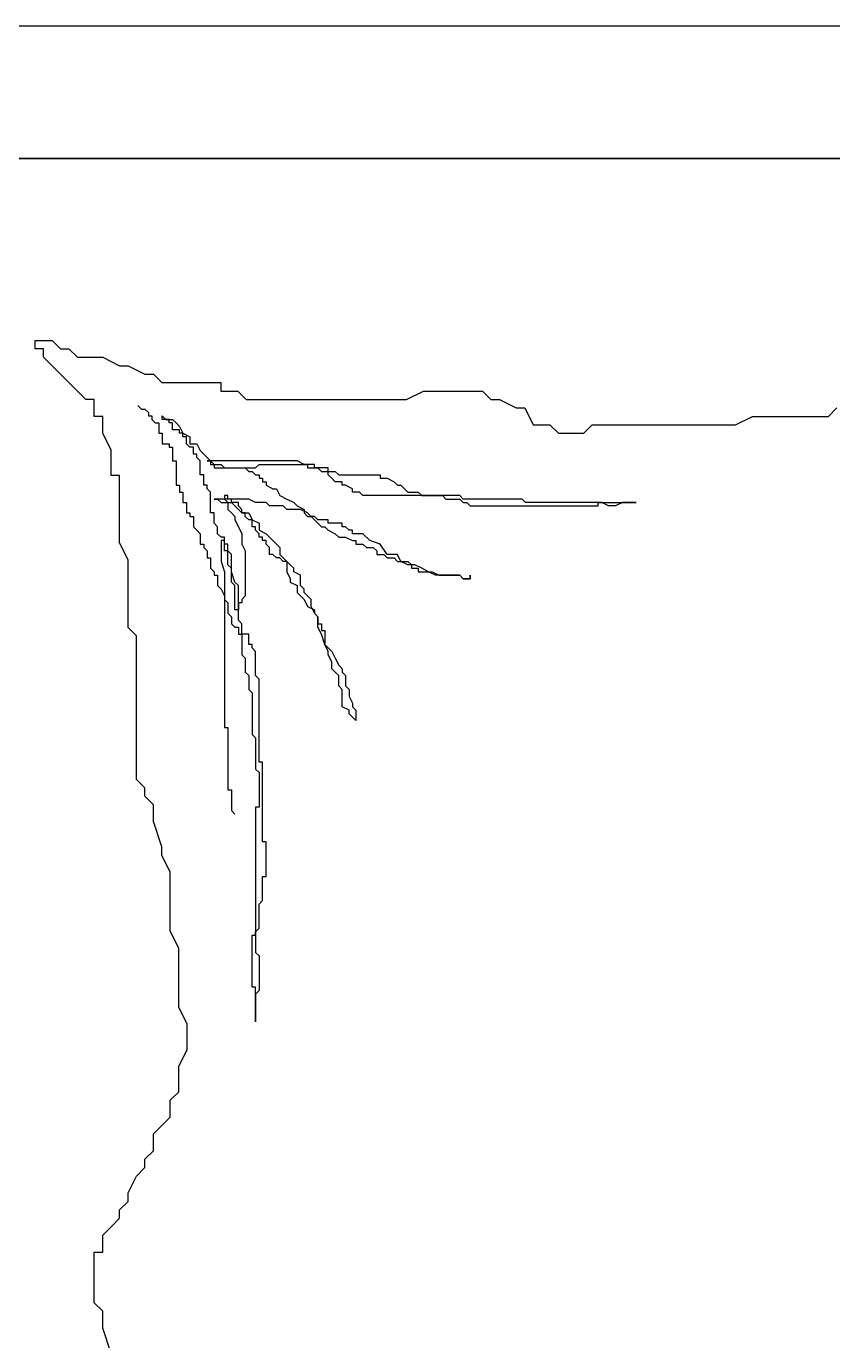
# Model space of a CAD drawing. Extents: x 182769.15 to 182771.38, y 101811.72 to 101812.21.
# Drawn here: x 182769.722577 to 182769.725013, y 101811.939206 to 101811.94318 of the extents above; entities that cross this region are included whole.
import ezdxf

# ---------------------------------------------------------------- set-up
doc = ezdxf.new("R2010")
doc.units = 0
doc.header["$MEASUREMENT"] = 0
doc.layers.add('tefriş', color=21, linetype='Continuous')

msp = doc.modelspace()

# ---------------------------------------------------------------- linework, layer by layer
at = {"layer": 'tefriş'}
for p, q in [((182769.7581102009, 101811.9431796239), (182769.7201102009, 101811.9431796239)), ((182769.7225102009, 101811.9427796239), (182769.7557102009, 101811.9427796239)), ((182769.7557102009, 101811.9427796239), (182769.7225102009, 101811.9427796239))]:
    msp.add_line(p, q, dxfattribs=at)
at = {"layer": 'tefriş', "color": 8}
for p, q in [((182769.7226037408, 101811.942230172), (182769.7226547308, 101811.942230172)), ((182769.7226037408, 101811.9422046535), (182769.7226037408, 101811.942230172)), ((182769.7226547308, 101811.942230172), (182769.7226802231, 101811.9422046535)), ((182769.7226292385, 101811.9422046535), (182769.7226037408, 101811.9422046535)), ((182769.7226292385, 101811.9421791349), (182769.7226292385, 101811.9422046535)), ((182769.7226802231, 101811.9422046535), (182769.7227057208, 101811.9422046535)), ((182769.7227057208, 101811.9422046535), (182769.7227312131, 101811.9421791349)), ((182769.7226802231, 101811.9421280978), (182769.7226292385, 101811.9421791349)), ((182769.7227312131, 101811.9421791349), (182769.7228076954, 101811.9421791349)), ((182769.7228076954, 101811.9421791349), (182769.7228586854, 101811.9421536164)), ((182769.7228586854, 101811.9421536164), (182769.7228841778, 101811.9421536164)), ((182769.7228841778, 101811.9421536164), (182769.7229351678, 101811.9421280978)), ((182769.7227057208, 101811.9421025889), (182769.7226802231, 101811.9421280978)), ((182769.7229351678, 101811.9421280978), (182769.7229606601, 101811.9421280978)), ((182769.7229606601, 101811.9421280978), (182769.7229861524, 101811.9421025889)), ((182769.7227567054, 101811.9420515518), (182769.7227057208, 101811.9421025889)), ((182769.7229861524, 101811.9421025889), (182769.7231646148, 101811.9421025889)), ((182769.7231646148, 101811.9421025889), (182769.7231646148, 101811.9420770704)), ((182769.7231646148, 101811.9420770704), (182769.7232155994, 101811.9420770704)), ((182769.7232155994, 101811.9420770704), (182769.7232410971, 101811.9420515518)), ((182769.7237254834, 101811.9420515518), (182769.723776468, 101811.9420770704)), ((182769.723776468, 101811.9420770704), (182769.7239549304, 101811.9420770704)), ((182769.7239549304, 101811.9420770704), (182769.7239804227, 101811.9420515518)), ((182769.7227822031, 101811.9420515518), (182769.7227567054, 101811.9420515518)), ((182769.7227822031, 101811.9420005244), (182769.7227822031, 101811.9420515518)), ((182769.722914189, 101811.9420330211), (182769.7229246435, 101811.9420225636)), ((182769.7232410971, 101811.9420515518), (182769.7237254834, 101811.9420515518)), ((182769.7239804227, 101811.9420515518), (182769.724005915, 101811.9420515518)), ((182769.724005915, 101811.9420515518), (182769.724056905, 101811.9420260333)), ((182769.7228076954, 101811.9420005244), (182769.7227822031, 101811.9420005244)), ((182769.7228076954, 101811.9419494873), (182769.7228076954, 101811.9420005244)), ((182769.7229246435, 101811.9420225636), (182769.722935098, 101811.9420225636)), ((182769.722935098, 101811.9420225636), (182769.7229455472, 101811.9420120964)), ((182769.7229455472, 101811.9420120964), (182769.7229455472, 101811.942001639)), ((182769.7229455472, 101811.942001639), (182769.7229560017, 101811.942001639)), ((182769.7229560017, 101811.942001639), (182769.7229560017, 101811.9419911718)), ((182769.7229873653, 101811.942001639), (182769.7229978199, 101811.9419911718)), ((182769.7229873653, 101811.9419911718), (182769.7229873653, 101811.942001639)), ((182769.724056905, 101811.9420260333), (182769.7240823974, 101811.9420260333)), ((182769.7240823974, 101811.9420260333), (182769.724107895, 101811.9419750058)), ((182769.7247197537, 101811.9419750058), (182769.7247707383, 101811.9420005244)), ((182769.7247707383, 101811.9420005244), (182769.7250001853, 101811.9420005244)), ((182769.7250001853, 101811.9420005244), (182769.725025683, 101811.9420260333)), ((182769.7229560017, 101811.9419911718), (182769.7229664563, 101811.9419807143)), ((182769.7229664563, 101811.9419807143), (182769.7229769108, 101811.9419807143)), ((182769.7229769108, 101811.9419807143), (182769.7229769108, 101811.9419493225)), ((182769.7230082744, 101811.9419911718), (182769.7229873653, 101811.9419911718)), ((182769.7229978199, 101811.9419911718), (182769.7230187236, 101811.9419911718)), ((182769.7230082744, 101811.9419807143), (182769.7230082744, 101811.9419911718)), ((182769.7230187236, 101811.9419807143), (182769.7230082744, 101811.9419807143)), ((182769.7230187236, 101811.9419911718), (182769.7230291781, 101811.9419807143)), ((182769.7230187236, 101811.9419597897), (182769.7230187236, 101811.9419807143)), ((182769.7230396326, 101811.9419597897), (182769.7230187236, 101811.9419597897)), ((182769.7230291781, 101811.9419807143), (182769.7230396326, 101811.9419702472)), ((182769.7230396326, 101811.9419702472), (182769.7230500872, 101811.9419493225)), ((182769.7230396326, 101811.9419493225), (182769.7230396326, 101811.9419597897)), ((182769.724107895, 101811.9419750058), (182769.7241588797, 101811.9419750058)), ((182769.7241588797, 101811.9419750058), (182769.7241843774, 101811.9419494873)), ((182769.7242608597, 101811.9419494873), (182769.724286352, 101811.9419750058)), ((182769.724286352, 101811.9419750058), (182769.7247197537, 101811.9419750058)), ((182769.7228331878, 101811.9418984502), (182769.7228076954, 101811.9419494873)), ((182769.7229769108, 101811.9419493225), (182769.7229873653, 101811.9419493225)), ((182769.7229873653, 101811.9419493225), (182769.7229873653, 101811.9419179307)), ((182769.7229873653, 101811.9419179307), (182769.7230082744, 101811.9419179307)), ((182769.7230082744, 101811.9419179307), (182769.7230082744, 101811.9419074733)), ((182769.7230500872, 101811.9419493225), (182769.7230396326, 101811.9419493225)), ((182769.7230500872, 101811.9419493225), (182769.7230709962, 101811.9419388554)), ((182769.7230500872, 101811.9419388554), (182769.7230500872, 101811.9419493225)), ((182769.7230605417, 101811.9419388554), (182769.7230500872, 101811.9419388554)), ((182769.7230605417, 101811.9419179307), (182769.7230605417, 101811.9419388554)), ((182769.7230709962, 101811.9419074733), (182769.7230605417, 101811.9419179307)), ((182769.7230709962, 101811.9419388554), (182769.7230709962, 101811.9419179307)), ((182769.7230709962, 101811.9419179307), (182769.7230918999, 101811.9419179307)), ((182769.7230918999, 101811.9419179307), (182769.7231023545, 101811.9418970061)), ((182769.7241843774, 101811.9419494873), (182769.7242608597, 101811.9419494873)), ((182769.7228331878, 101811.9418219042), (182769.7228331878, 101811.9418984502)), ((182769.7230082744, 101811.9419074733), (182769.7230187236, 101811.9419074733)), ((182769.7230187236, 101811.9419074733), (182769.7230187236, 101811.9418656143)), ((182769.7230814508, 101811.9419074733), (182769.7230709962, 101811.9419074733)), ((182769.7230814508, 101811.9418865486), (182769.7230814508, 101811.9419074733)), ((182769.7230918999, 101811.9418865486), (182769.7230814508, 101811.9418865486)), ((182769.7230918999, 101811.9418760815), (182769.7230918999, 101811.9418865486)), ((182769.7231023545, 101811.9418656143), (182769.7230918999, 101811.9418760815)), ((182769.7231023545, 101811.9418970061), (182769.723112809, 101811.9418865486)), ((182769.723112809, 101811.9418865486), (182769.7231337181, 101811.9418656143)), ((182769.7230187236, 101811.9418656143), (182769.7230291781, 101811.9418656143)), ((182769.7230291781, 101811.9418656143), (182769.7230291781, 101811.9417923829)), ((182769.7231023545, 101811.941823765), (182769.7231023545, 101811.9418656143)), ((182769.7231232635, 101811.9418656143), (182769.7231337181, 101811.9418656143)), ((182769.72339506, 101811.9418656143), (182769.7231232635, 101811.9418656143)), ((182769.7231337181, 101811.9418656143), (182769.7231337181, 101811.9418551568)), ((182769.7231337181, 101811.9418656143), (182769.7231441726, 101811.9418551568)), ((182769.7231337181, 101811.9418551568), (182769.7231441726, 101811.9418551568)), ((182769.7231441726, 101811.9418551568), (182769.7231441726, 101811.9418446897)), ((182769.7231441726, 101811.9418551568), (182769.7231650763, 101811.9418551568)), ((182769.7231441726, 101811.9418446897), (182769.7232382527, 101811.9418446897)), ((182769.7231650763, 101811.9418551568), (182769.7231755308, 101811.9418446897)), ((182769.7231755308, 101811.9418446897), (182769.7232696163, 101811.9418446897)), ((182769.7232382527, 101811.9418446897), (182769.7232487072, 101811.9418342322)), ((182769.7232487072, 101811.9418342322), (182769.7232591618, 101811.9418342322)), ((182769.7232591618, 101811.9418342322), (182769.7232696163, 101811.941823765)), ((182769.7232696163, 101811.9418446897), (182769.7232800708, 101811.9418551568)), ((182769.7232800708, 101811.9418551568), (182769.7234264236, 101811.9418551568)), ((182769.7234159691, 101811.9418551568), (182769.72339506, 101811.9418656143)), ((182769.7234473273, 101811.9418551568), (182769.7234159691, 101811.9418551568)), ((182769.7234264236, 101811.9418551568), (182769.7234264236, 101811.9418446897)), ((182769.7234264236, 101811.9418446897), (182769.7234577818, 101811.9418446897)), ((182769.7234473273, 101811.9418446897), (182769.7234473273, 101811.9418551568)), ((182769.7234891454, 101811.9418446897), (182769.7234473273, 101811.9418446897)), ((182769.7234577818, 101811.9418446897), (182769.7234682364, 101811.9418342322)), ((182769.7234682364, 101811.9418342322), (182769.7235100491, 101811.9418342322)), ((182769.7234891454, 101811.941823765), (182769.7234891454, 101811.9418446897)), ((182769.7235100491, 101811.9418342322), (182769.7235205037, 101811.941823765)), ((182769.7228586854, 101811.9418219042), (182769.7228331878, 101811.9418219042)), ((182769.7228586854, 101811.9416177752), (182769.7228586854, 101811.9418219042)), ((182769.723112809, 101811.941823765), (182769.7231023545, 101811.941823765)), ((182769.723112809, 101811.9417923829), (182769.723112809, 101811.941823765)), ((182769.7232696163, 101811.941823765), (182769.7232800708, 101811.941823765)), ((182769.7232800708, 101811.941823765), (182769.7232800708, 101811.9418133076)), ((182769.7232800708, 101811.9418133076), (182769.7232905254, 101811.9418133076)), ((182769.7232905254, 101811.9418133076), (182769.7232905254, 101811.9418028404)), ((182769.7232905254, 101811.9418028404), (182769.7233009745, 101811.9418028404)), ((182769.7233009745, 101811.9418028404), (182769.7233009745, 101811.9417923829)), ((182769.7234996, 101811.9418133076), (182769.7234891454, 101811.941823765)), ((182769.7235100491, 101811.9418028404), (182769.7234996, 101811.9418133076)), ((182769.7235309582, 101811.9418028404), (182769.7235100491, 101811.9418028404)), ((182769.7235205037, 101811.941823765), (182769.7236459473, 101811.941823765)), ((182769.7235309582, 101811.9417923829), (182769.7235309582, 101811.9418028404)), ((182769.7236459473, 101811.941823765), (182769.7236459473, 101811.9418133076)), ((182769.7236459473, 101811.9418133076), (182769.7236668564, 101811.9418133076)), ((182769.7236668564, 101811.9418133076), (182769.7236877655, 101811.9418028404)), ((182769.7236877655, 101811.9418028404), (182769.72369822, 101811.9417923829)), ((182769.7230291781, 101811.9417923829), (182769.7230396326, 101811.9417923829)), ((182769.7230396326, 101811.9417923829), (182769.7230396326, 101811.9417714486)), ((182769.7230396326, 101811.9417714486), (182769.7230500872, 101811.9417714486)), ((182769.7230500872, 101811.9417714486), (182769.7230500872, 101811.9417400665)), ((182769.7231232635, 101811.9417923829), (182769.723112809, 101811.9417923829)), ((182769.7231232635, 101811.9417819158), (182769.7231232635, 101811.9417923829)), ((182769.7231337181, 101811.9417714486), (182769.7231232635, 101811.9417819158)), ((182769.7231337181, 101811.9417086747), (182769.7231337181, 101811.9417714486)), ((182769.7231755308, 101811.9417609911), (182769.7231755308, 101811.941750524)), ((182769.7231859854, 101811.9417609911), (182769.7231755308, 101811.9417609911)), ((182769.7231859854, 101811.941750524), (182769.7231859854, 101811.9417609911)), ((182769.7233009745, 101811.9417923829), (182769.7233218836, 101811.9417819158)), ((182769.7233218836, 101811.9417819158), (182769.7233323381, 101811.9417819158)), ((182769.7233323381, 101811.9417819158), (182769.7233427927, 101811.9417609911)), ((182769.7233427927, 101811.9417609911), (182769.7233636964, 101811.941750524)), ((182769.7235414127, 101811.9417923829), (182769.7235309582, 101811.9417923829)), ((182769.7235623218, 101811.9417819158), (182769.7235414127, 101811.9417923829)), ((182769.7235623218, 101811.9417714486), (182769.7235623218, 101811.9417819158)), ((182769.7235832255, 101811.9417714486), (182769.7235623218, 101811.9417714486)), ((182769.72359368, 101811.9417609911), (182769.7235832255, 101811.9417714486)), ((182769.7238863856, 101811.9417609911), (182769.72359368, 101811.9417609911)), ((182769.72369822, 101811.9417923829), (182769.7237086745, 101811.9417923829)), ((182769.7237086745, 101811.9417923829), (182769.7237191237, 101811.9417819158)), ((182769.7237191237, 101811.9417819158), (182769.7237295783, 101811.9417714486)), ((182769.7237295783, 101811.9417714486), (182769.7237609419, 101811.9417714486)), ((182769.7237609419, 101811.9417714486), (182769.7237713964, 101811.9417609911)), ((182769.7237713964, 101811.9417609911), (182769.7238341183, 101811.9417609911)), ((182769.7238341183, 101811.9417609911), (182769.7238445728, 101811.941750524)), ((182769.7238968401, 101811.941750524), (182769.7238863856, 101811.9417609911)), ((182769.7230500872, 101811.9417400665), (182769.7230605417, 101811.9417400665)), ((182769.7230605417, 101811.9417400665), (182769.7230605417, 101811.9417086747)), ((182769.7231441726, 101811.941750524), (182769.7231546218, 101811.941750524)), ((182769.7232487072, 101811.941750524), (182769.7231441726, 101811.941750524)), ((182769.7231546218, 101811.941750524), (182769.7231650763, 101811.9417400665)), ((182769.7231650763, 101811.9417400665), (182769.7231964399, 101811.9417400665)), ((182769.7231755308, 101811.941750524), (182769.7231859854, 101811.9417400665)), ((182769.7231964399, 101811.941750524), (182769.7231859854, 101811.941750524)), ((182769.7231859854, 101811.9417400665), (182769.7231859854, 101811.9417191419)), ((182769.7231859854, 101811.9417191419), (182769.7231964399, 101811.9417086747)), ((182769.7231964399, 101811.9417400665), (182769.7231964399, 101811.941750524)), ((182769.723217349, 101811.9417400665), (182769.7231964399, 101811.9417400665)), ((182769.7231964399, 101811.9417400665), (182769.7232068944, 101811.9417295993)), ((182769.7232068944, 101811.9417295993), (182769.7232277982, 101811.9417086747)), ((182769.723217349, 101811.9417295993), (182769.723217349, 101811.9417400665)), ((182769.7232277982, 101811.9417191419), (182769.723217349, 101811.9417295993)), ((182769.7232277982, 101811.9417086747), (182769.7232277982, 101811.9417191419)), ((182769.7232696163, 101811.9417400665), (182769.7232487072, 101811.941750524)), ((182769.7233009745, 101811.9417400665), (182769.7232696163, 101811.9417400665)), ((182769.7233114291, 101811.9417295993), (182769.7233009745, 101811.9417400665)), ((182769.7233532472, 101811.9417295993), (182769.7233114291, 101811.9417295993)), ((182769.7233636964, 101811.9417191419), (182769.7233532472, 101811.9417295993)), ((182769.7233636964, 101811.941750524), (182769.7233846054, 101811.9417400665)), ((182769.7234055145, 101811.9417191419), (182769.7233636964, 101811.9417191419)), ((182769.7233846054, 101811.9417400665), (182769.72339506, 101811.9417295993)), ((182769.72339506, 101811.9417295993), (182769.7234159691, 101811.9417191419)), ((182769.7234264236, 101811.9417086747), (182769.7234055145, 101811.9417191419)), ((182769.7234159691, 101811.9417191419), (182769.7234159691, 101811.9417086747)), ((182769.7238445728, 101811.941750524), (182769.7238863856, 101811.941750524)), ((182769.7238863856, 101811.941750524), (182769.7238968401, 101811.9417400665)), ((182769.7240745511, 101811.941750524), (182769.7238968401, 101811.941750524)), ((182769.7238968401, 101811.9417400665), (182769.7239072946, 101811.9417400665)), ((182769.7239072946, 101811.9417400665), (182769.7239177492, 101811.9417295993)), ((182769.7239177492, 101811.9417295993), (182769.7243045347, 101811.9417295993)), ((182769.7240850056, 101811.9417400665), (182769.7240745511, 101811.941750524)), ((182769.7243149893, 101811.9417400665), (182769.7240850056, 101811.9417400665)), ((182769.7243045347, 101811.9417400665), (182769.7244195239, 101811.9417400665)), ((182769.7243045347, 101811.9417295993), (182769.7243045347, 101811.9417400665)), ((182769.7243358984, 101811.9417295993), (182769.7243149893, 101811.9417400665)), ((182769.7243568021, 101811.9417295993), (182769.7243358984, 101811.9417295993)), ((182769.7243777111, 101811.9417400665), (182769.7243568021, 101811.9417295993)), ((182769.7244195239, 101811.9417400665), (182769.7243777111, 101811.9417400665)), ((182769.7230605417, 101811.9417086747), (182769.7230709962, 101811.9417086747)), ((182769.7230709962, 101811.9417086747), (182769.7230709962, 101811.9416982172)), ((182769.7230709962, 101811.9416982172), (182769.7230814508, 101811.9416982172)), ((182769.7230814508, 101811.9416982172), (182769.7230814508, 101811.9416668254)), ((182769.7231441726, 101811.9417086747), (182769.7231337181, 101811.9417086747)), ((182769.7231441726, 101811.9416772829), (182769.7231441726, 101811.9417086747)), ((182769.7231546218, 101811.9416668254), (182769.7231441726, 101811.9416772829)), ((182769.7231964399, 101811.9417086747), (182769.7232068944, 101811.9416982172)), ((182769.7232068944, 101811.9416982172), (182769.7232068944, 101811.9416877501)), ((182769.7232068944, 101811.9416877501), (182769.723217349, 101811.9416668254)), ((182769.7232382527, 101811.9417086747), (182769.7232277982, 101811.9417086747)), ((182769.7232277982, 101811.9417086747), (182769.7232487072, 101811.9417086747)), ((182769.7232382527, 101811.9416982172), (182769.7232382527, 101811.9417086747)), ((182769.7232487072, 101811.9416877501), (182769.7232382527, 101811.9416982172)), ((182769.7232487072, 101811.9417086747), (182769.7232591618, 101811.9416877501)), ((182769.7232591618, 101811.9416877501), (182769.7232487072, 101811.9416877501)), ((182769.7232591618, 101811.9416668254), (182769.7232591618, 101811.9416877501)), ((182769.7232591618, 101811.9416877501), (182769.7232800708, 101811.9416772829)), ((182769.7232800708, 101811.9416772829), (182769.7232800708, 101811.9416563583)), ((182769.7234159691, 101811.9417086747), (182769.7234264236, 101811.9416982172)), ((182769.7234368727, 101811.9416982172), (182769.7234264236, 101811.9417086747)), ((182769.7234264236, 101811.9416982172), (182769.7234368727, 101811.9416982172)), ((182769.7234473273, 101811.9416982172), (182769.7234368727, 101811.9416982172)), ((182769.7234368727, 101811.9416982172), (182769.7234577818, 101811.9416772829)), ((182769.7234577818, 101811.9416877501), (182769.7234473273, 101811.9416982172)), ((182769.7234891454, 101811.9416877501), (182769.7234577818, 101811.9416877501)), ((182769.7234577818, 101811.9416772829), (182769.7234682364, 101811.9416668254)), ((182769.7234891454, 101811.9416772829), (182769.7234891454, 101811.9416877501)), ((182769.7235309582, 101811.9416772829), (182769.7234891454, 101811.9416772829)), ((182769.7235309582, 101811.9416668254), (182769.7235309582, 101811.9416772829)), ((182769.7230814508, 101811.9416668254), (182769.7230918999, 101811.9416563583)), ((182769.7230918999, 101811.9416563583), (182769.7231023545, 101811.9416459008)), ((182769.7231023545, 101811.9416459008), (182769.7231023545, 101811.941614509)), ((182769.7231546218, 101811.9416459008), (182769.7231546218, 101811.9416668254)), ((182769.7231650763, 101811.9416354336), (182769.7231546218, 101811.9416459008)), ((182769.7231755308, 101811.9416354336), (182769.7231650763, 101811.9416354336)), ((182769.7231755308, 101811.9415935844), (182769.7231755308, 101811.9416354336)), ((182769.723217349, 101811.9416668254), (182769.7232277982, 101811.9416459008)), ((182769.7232277982, 101811.9416459008), (182769.7232277982, 101811.941614509)), ((182769.7232696163, 101811.9416668254), (182769.7232591618, 101811.9416668254)), ((182769.7232696163, 101811.9416563583), (182769.7232696163, 101811.9416668254)), ((182769.7232800708, 101811.9416459008), (182769.7232696163, 101811.9416563583)), ((182769.7232800708, 101811.9416563583), (182769.7233009745, 101811.9416459008)), ((182769.7232800708, 101811.9416354336), (182769.7232800708, 101811.9416459008)), ((182769.7232905254, 101811.9416354336), (182769.7232800708, 101811.9416354336)), ((182769.7232905254, 101811.9416249762), (182769.7232905254, 101811.9416354336)), ((182769.7233009745, 101811.9416459008), (182769.7233114291, 101811.9416354336)), ((182769.7233114291, 101811.9416354336), (182769.7233218836, 101811.9416249762)), ((182769.7234682364, 101811.9416668254), (182769.7234786909, 101811.9416668254)), ((182769.7234786909, 101811.9416668254), (182769.7234891454, 101811.9416563583)), ((182769.7234891454, 101811.9416563583), (182769.7235100491, 101811.9416459008)), ((182769.7235100491, 101811.9416459008), (182769.7235205037, 101811.9416354336)), ((182769.7235205037, 101811.9416354336), (182769.7235414127, 101811.9416354336)), ((182769.7235414127, 101811.9416668254), (182769.7235309582, 101811.9416668254)), ((182769.7235518673, 101811.9416563583), (182769.7235414127, 101811.9416668254)), ((182769.7235414127, 101811.9416354336), (182769.7235623218, 101811.9416249762)), ((182769.7235623218, 101811.9416563583), (182769.7235518673, 101811.9416563583)), ((182769.7235623218, 101811.9416459008), (182769.7235623218, 101811.9416563583)), ((182769.72359368, 101811.9416459008), (182769.7235623218, 101811.9416459008)), ((182769.7236145891, 101811.9416249762), (182769.72359368, 101811.9416459008)), ((182769.7228841778, 101811.9415667381), (182769.7228586854, 101811.9416177752)), ((182769.7231023545, 101811.941614509), (182769.723112809, 101811.941614509)), ((182769.723112809, 101811.941614509), (182769.723112809, 101811.9416040515)), ((182769.723112809, 101811.9416040515), (182769.7231232635, 101811.9415935844)), ((182769.7231650763, 101811.9416249762), (182769.7231650763, 101811.9415621926)), ((182769.7231755308, 101811.9416249762), (182769.7231650763, 101811.9416249762)), ((182769.7231755308, 101811.941614509), (182769.7231755308, 101811.9416249762)), ((182769.7231859854, 101811.941614509), (182769.7231755308, 101811.941614509)), ((182769.7231859854, 101811.9415935844), (182769.7231859854, 101811.941614509)), ((182769.7232277982, 101811.941614509), (182769.7232382527, 101811.9415935844)), ((182769.7233009745, 101811.9416249762), (182769.7232905254, 101811.9416249762)), ((182769.7233009745, 101811.941614509), (182769.7233009745, 101811.9416249762)), ((182769.7233114291, 101811.9416040515), (182769.7233009745, 101811.941614509)), ((182769.7233114291, 101811.9415831172), (182769.7233114291, 101811.9416040515)), ((182769.7233218836, 101811.9416249762), (182769.7233323381, 101811.941614509)), ((182769.7233323381, 101811.941614509), (182769.7233427927, 101811.9416040515)), ((182769.7233427927, 101811.9416040515), (182769.7233427927, 101811.9415831172)), ((182769.7235623218, 101811.9416249762), (182769.7235727763, 101811.9416249762)), ((182769.7235727763, 101811.9416249762), (182769.7235727763, 101811.941614509)), ((182769.7235727763, 101811.941614509), (182769.72359368, 101811.941614509)), ((182769.72359368, 101811.941614509), (182769.7236041346, 101811.9416040515)), ((182769.7236041346, 101811.9416040515), (182769.7236250436, 101811.9416040515)), ((182769.7236459473, 101811.941614509), (182769.7236145891, 101811.9416249762)), ((182769.7236250436, 101811.9416040515), (182769.7236354982, 101811.9415935844)), ((182769.7236668564, 101811.9415831172), (182769.7236459473, 101811.941614509)), ((182769.7228841778, 101811.941362609), (182769.7228841778, 101811.9415667381)), ((182769.7231232635, 101811.9415935844), (182769.7231232635, 101811.9415726598)), ((182769.7231232635, 101811.9415726598), (182769.7231337181, 101811.9415726598)), ((182769.7231337181, 101811.9415726598), (182769.7231337181, 101811.941541268)), ((182769.7231650763, 101811.9415621926), (182769.7231755308, 101811.9415308105)), ((182769.7231859854, 101811.9415935844), (182769.7231755308, 101811.9415935844)), ((182769.7231964399, 101811.9415831172), (182769.7231859854, 101811.9415935844)), ((182769.7231859854, 101811.9415517351), (182769.7231859854, 101811.9415935844)), ((182769.7231964399, 101811.9415308105), (182769.7231964399, 101811.9415831172)), ((182769.7232382527, 101811.9415935844), (182769.7232382527, 101811.9414575694)), ((182769.7233218836, 101811.9415831172), (182769.7233114291, 101811.9415831172)), ((182769.7233323381, 101811.9415726598), (182769.7233218836, 101811.9415831172)), ((182769.7233427927, 101811.9415726598), (182769.7233323381, 101811.9415726598)), ((182769.7233427927, 101811.9415831172), (182769.7233636964, 101811.9415621926)), ((182769.7233532472, 101811.9415621926), (182769.7233427927, 101811.9415726598)), ((182769.7233636964, 101811.9415621926), (182769.7233532472, 101811.9415621926)), ((182769.7233741509, 101811.9415517351), (182769.7233636964, 101811.9415621926)), ((182769.7233636964, 101811.9415621926), (182769.7233636964, 101811.9415308105)), ((182769.7236354982, 101811.9415935844), (182769.7236354982, 101811.9415831172)), ((182769.7236354982, 101811.9415831172), (182769.7236564019, 101811.9415831172)), ((182769.7236564019, 101811.9415831172), (182769.7236668564, 101811.9415726598)), ((182769.72369822, 101811.9415831172), (182769.7236668564, 101811.9415831172)), ((182769.7236668564, 101811.9415726598), (182769.7236877655, 101811.9415726598)), ((182769.7236877655, 101811.9415726598), (182769.72369822, 101811.9415621926)), ((182769.7237086745, 101811.9415621926), (182769.72369822, 101811.9415831172)), ((182769.72369822, 101811.9415621926), (182769.7237295783, 101811.9415621926)), ((182769.7237295783, 101811.9415517351), (182769.7237086745, 101811.9415621926)), ((182769.7237295783, 101811.9415621926), (182769.7237400328, 101811.9415517351)), ((182769.7231337181, 101811.941541268), (182769.7231441726, 101811.9415308105)), ((182769.7231441726, 101811.9415308105), (182769.7231441726, 101811.9415203433)), ((182769.7231441726, 101811.9415203433), (182769.7231546218, 101811.9415203433)), ((182769.7231546218, 101811.9415203433), (182769.7231546218, 101811.9414889515)), ((182769.7231755308, 101811.9415308105), (182769.7231755308, 101811.941059982)), ((182769.7231964399, 101811.941541268), (182769.7231859854, 101811.9415517351)), ((182769.7231964399, 101811.9414994187), (182769.7231964399, 101811.941541268)), ((182769.7232068944, 101811.9414994187), (182769.7231964399, 101811.9415308105)), ((182769.7233636964, 101811.9415308105), (182769.7233741509, 101811.9415098858)), ((182769.7233846054, 101811.941541268), (182769.7233741509, 101811.9415517351)), ((182769.7233846054, 101811.9415308105), (182769.7233846054, 101811.941541268)), ((182769.7234055145, 101811.9415203433), (182769.7233846054, 101811.9415308105)), ((182769.7234055145, 101811.9414889515), (182769.7234055145, 101811.9415203433)), ((182769.7237504873, 101811.9415517351), (182769.7237295783, 101811.9415517351)), ((182769.7237400328, 101811.9415517351), (182769.7237400328, 101811.941541268)), ((182769.7237400328, 101811.941541268), (182769.7237609419, 101811.941541268)), ((182769.7237713964, 101811.941541268), (182769.7237504873, 101811.9415517351)), ((182769.7237609419, 101811.941541268), (182769.7237609419, 101811.9415308105)), ((182769.7237609419, 101811.9415308105), (182769.7238027546, 101811.9415308105)), ((182769.7237923001, 101811.9415308105), (182769.7237713964, 101811.941541268)), ((182769.7238132092, 101811.9415203433), (182769.7237923001, 101811.9415308105)), ((182769.7238027546, 101811.9415308105), (182769.7238236637, 101811.9415203433)), ((182769.7238863856, 101811.9415203433), (182769.7238132092, 101811.9415203433)), ((182769.7238236637, 101811.9415203433), (182769.7238863856, 101811.9415203433)), ((182769.7238968401, 101811.9415098858), (182769.7238863856, 101811.9415203433)), ((182769.7238863856, 101811.9415203433), (182769.7238968401, 101811.9415098858)), ((182769.7239177492, 101811.9415203433), (182769.7239177492, 101811.9415098858)), ((182769.7239177492, 101811.9415098858), (182769.7239177492, 101811.9415203433)), ((182769.7231546218, 101811.9414889515), (182769.7231650763, 101811.9414784941)), ((182769.7231650763, 101811.9414784941), (182769.7231755308, 101811.9414575694)), ((182769.7232068944, 101811.9414889515), (182769.7231964399, 101811.9414994187)), ((182769.723217349, 101811.9414889515), (182769.7232068944, 101811.9414994187)), ((182769.7232068944, 101811.9414157202), (182769.7232068944, 101811.9414889515)), ((182769.723217349, 101811.9414157202), (182769.723217349, 101811.9414889515)), ((182769.7233741509, 101811.9415098858), (182769.7233741509, 101811.9414994187)), ((182769.7233741509, 101811.9414994187), (182769.72339506, 101811.9414889515)), ((182769.72339506, 101811.9414889515), (182769.72339506, 101811.9414680269)), ((182769.7234159691, 101811.9414784941), (182769.7234055145, 101811.9414889515)), ((182769.7234159691, 101811.9414680269), (182769.7234159691, 101811.9414784941)), ((182769.7239177492, 101811.9415098858), (182769.7238968401, 101811.9415098858)), ((182769.7238968401, 101811.9415098858), (182769.7239177492, 101811.9415098858)), ((182769.7231755308, 101811.9414575694), (182769.7231755308, 101811.9414471023)), ((182769.7231755308, 101811.9414471023), (182769.7231859854, 101811.9414366448)), ((182769.7231859854, 101811.9414366448), (182769.7231859854, 101811.941405253)), ((182769.723217349, 101811.9414366448), (182769.723217349, 101811.9414157202)), ((182769.7232277982, 101811.9414366448), (182769.723217349, 101811.9414366448)), ((182769.7232382527, 101811.9414575694), (182769.7232277982, 101811.9414471023)), ((182769.7232277982, 101811.9414471023), (182769.7232277982, 101811.9414366448)), ((182769.72339506, 101811.9414680269), (182769.7234159691, 101811.9414471023)), ((182769.7234368727, 101811.9414471023), (182769.7234159691, 101811.9414680269)), ((182769.7234159691, 101811.9414471023), (182769.7234264236, 101811.9414261776)), ((182769.7234368727, 101811.9414261776), (182769.7234368727, 101811.9414471023)), ((182769.7231859854, 101811.941405253), (182769.7231964399, 101811.9413947858)), ((182769.723217349, 101811.9414157202), (182769.7232068944, 101811.9414157202)), ((182769.723217349, 101811.9413843284), (182769.723217349, 101811.9414157202)), ((182769.7234264236, 101811.9414261776), (182769.7234473273, 101811.9414157202)), ((182769.7234473273, 101811.941405253), (182769.7234368727, 101811.9414261776)), ((182769.7234473273, 101811.9414157202), (182769.7234473273, 101811.941405253)), ((182769.7234577818, 101811.9413947858), (182769.7234473273, 101811.941405253)), ((182769.7234473273, 101811.941405253), (182769.7234577818, 101811.9413947858)), ((182769.7229096701, 101811.9413370904), (182769.7228841778, 101811.941362609)), ((182769.7231964399, 101811.9413947858), (182769.7231964399, 101811.9413738612)), ((182769.7231964399, 101811.9413738612), (182769.7232068944, 101811.9413634037)), ((182769.7232068944, 101811.9413634037), (182769.723217349, 101811.9413634037)), ((182769.7232277982, 101811.9413738612), (182769.723217349, 101811.9413843284)), ((182769.723217349, 101811.9413634037), (182769.723217349, 101811.9413424791)), ((182769.7232277982, 101811.9413424791), (182769.7232277982, 101811.9413738612)), ((182769.7234577818, 101811.9413634037), (182769.7234577818, 101811.9413947858)), ((182769.7234577818, 101811.9413947858), (182769.7234577818, 101811.9413738612)), ((182769.7234577818, 101811.9413738612), (182769.7234682364, 101811.9413738612)), ((182769.7234682364, 101811.9413424791), (182769.7234577818, 101811.9413634037)), ((182769.7234682364, 101811.9413738612), (182769.7234682364, 101811.9413529366)), ((182769.7229096701, 101811.9409033138), (182769.7229096701, 101811.9413370904)), ((182769.723217349, 101811.9413424791), (182769.7232277982, 101811.9413424791)), ((182769.7232487072, 101811.9413424791), (182769.7232277982, 101811.9413424791)), ((182769.7232277982, 101811.9413424791), (182769.7232277982, 101811.9412796955)), ((182769.7232487072, 101811.9413110873), (182769.7232487072, 101811.9413424791)), ((182769.7234682364, 101811.9413529366), (182769.7234786909, 101811.9413529366)), ((182769.7234786909, 101811.9413110873), (182769.7234682364, 101811.9413424791)), ((182769.7234786909, 101811.9413529366), (182769.7234786909, 101811.9413110873)), ((182769.7232277982, 101811.9412796955), (182769.7232382527, 101811.941269238)), ((182769.7232591618, 101811.9413110873), (182769.7232487072, 101811.9413110873)), ((182769.7232591618, 101811.9413006201), (182769.7232591618, 101811.9413110873)), ((182769.7232696163, 101811.9412901627), (182769.7232591618, 101811.9413006201)), ((182769.7232696163, 101811.9412169216), (182769.7232696163, 101811.9412901627)), ((182769.7234891454, 101811.9412901627), (182769.7234786909, 101811.9413110873)), ((182769.7234786909, 101811.9413110873), (182769.7234891454, 101811.9413006201)), ((182769.7234891454, 101811.9413006201), (182769.7234996, 101811.9412901627)), ((182769.7234891454, 101811.9412796955), (182769.7234891454, 101811.9412901627)), ((182769.7234996, 101811.9412587709), (182769.7234891454, 101811.9412796955)), ((182769.7234996, 101811.9412901627), (182769.7235100491, 101811.941269238)), ((182769.7232382527, 101811.941269238), (182769.7232382527, 101811.9412273791)), ((182769.7234996, 101811.9412378462), (182769.7234996, 101811.9412587709)), ((182769.7235100491, 101811.9412273791), (182769.7234996, 101811.9412378462)), ((182769.7235100491, 101811.941269238), (182769.7235205037, 101811.9412483134)), ((182769.7235205037, 101811.9412483134), (182769.7235309582, 101811.9412378462)), ((182769.7235309582, 101811.9412378462), (182769.7235309582, 101811.9412273791)), ((182769.7232382527, 101811.9412273791), (182769.7232487072, 101811.9412169216)), ((182769.7232487072, 101811.9412169216), (182769.7232487072, 101811.9411750723)), ((182769.7232800708, 101811.9412064544), (182769.7232696163, 101811.9412169216)), ((182769.7232800708, 101811.9409553491), (182769.7232800708, 101811.9412064544)), ((182769.7235205037, 101811.9412169216), (182769.7235100491, 101811.9412273791)), ((182769.7235205037, 101811.9411855298), (182769.7235205037, 101811.9412169216)), ((182769.7235309582, 101811.9412273791), (182769.7235414127, 101811.9412169216)), ((182769.7235414127, 101811.9412169216), (182769.7235414127, 101811.9411855298)), ((182769.7232487072, 101811.9411750723), (182769.7232591618, 101811.9411646052)), ((182769.7232591618, 101811.9411646052), (182769.7232591618, 101811.9410390477)), ((182769.7235309582, 101811.9411750723), (182769.7235205037, 101811.9411855298)), ((182769.7235309582, 101811.9411227559), (182769.7235309582, 101811.9411750723)), ((182769.7235414127, 101811.9411855298), (182769.7235518673, 101811.9411750723)), ((182769.7235518673, 101811.9411750723), (182769.7235518673, 101811.9411541477)), ((182769.7235518673, 101811.9411122887), (182769.7235309582, 101811.9411227559)), ((182769.7235518673, 101811.9411541477), (182769.7235623218, 101811.9411332134)), ((182769.7235623218, 101811.9411332134), (182769.7235623218, 101811.9411227559)), ((182769.7235623218, 101811.9411227559), (182769.7235727763, 101811.9411122887)), ((182769.7235518673, 101811.9411018313), (182769.7235518673, 101811.9411122887)), ((182769.7235623218, 101811.9410913641), (182769.7235518673, 101811.9411018313)), ((182769.7235727763, 101811.9410809066), (182769.7235623218, 101811.9410913641)), ((182769.7235727763, 101811.9411122887), (182769.7235727763, 101811.9410809066)), ((182769.7231755308, 101811.941059982), (182769.7231859854, 101811.941059982)), ((182769.7231859854, 101811.941059982), (182769.7231859854, 101811.9408716506)), ((182769.7232591618, 101811.9410390477), (182769.7232696163, 101811.9410285902)), ((182769.7232696163, 101811.9410285902), (182769.7232696163, 101811.9409344245)), ((182769.7232696163, 101811.9409344245), (182769.7232800708, 101811.9409239573)), ((182769.7232905254, 101811.9409553491), (182769.7232800708, 101811.9409553491)), ((182769.7232800708, 101811.9409239573), (182769.7232800708, 101811.9408193342)), ((182769.7232905254, 101811.9407147013), (182769.7232905254, 101811.9409553491)), ((182769.7229351678, 101811.9408778049), (182769.7229096701, 101811.9409033138)), ((182769.7229351678, 101811.9408522864), (182769.7229351678, 101811.9408778049)), ((182769.7229606601, 101811.9408267678), (182769.7229351678, 101811.9408522864)), ((182769.7231859854, 101811.9408716506), (182769.7231964399, 101811.9408716506)), ((182769.7231964399, 101811.9408716506), (182769.7231964399, 101811.940808867)), ((182769.7229606601, 101811.9407757307), (182769.7229606601, 101811.9408267678)), ((182769.7231964399, 101811.940808867), (182769.7232068944, 101811.9407984095)), ((182769.7232696163, 101811.9408193342), (182769.7232696163, 101811.9403798878)), ((182769.7232800708, 101811.9408193342), (182769.7232696163, 101811.9408193342)), ((182769.7229861524, 101811.9406991847), (182769.7229606601, 101811.9407757307)), ((182769.7229861524, 101811.9406736662), (182769.7229861524, 101811.9406991847)), ((182769.7233009745, 101811.9407147013), (182769.7232905254, 101811.9407147013)), ((182769.7233009745, 101811.9406100781), (182769.7233009745, 101811.9407147013)), ((182769.7230116501, 101811.9406226388), (182769.7229861524, 101811.9406736662)), ((182769.7230116501, 101811.9404440186), (182769.7230116501, 101811.9406226388)), ((182769.7232905254, 101811.9406100781), (182769.7233009745, 101811.9406100781)), ((182769.7232905254, 101811.9405368371), (182769.7232905254, 101811.9406100781)), ((182769.7232800708, 101811.9405263699), (182769.7232905254, 101811.9405368371)), ((182769.7232800708, 101811.9404531289), (182769.7232800708, 101811.9405263699)), ((182769.7230371424, 101811.9403929911), (182769.7230116501, 101811.9404440186)), ((182769.7232696163, 101811.9404426714), (182769.7232800708, 101811.9404531289)), ((182769.7232696163, 101811.9404322042), (182769.7232696163, 101811.9404426714)), ((182769.7232591618, 101811.9404322042), (182769.7232696163, 101811.9404322042)), ((182769.7232591618, 101811.9402752646), (182769.7232591618, 101811.9404322042)), ((182769.7230371424, 101811.9402143709), (182769.7230371424, 101811.9403929911)), ((182769.7232696163, 101811.9403798878), (182769.7232800708, 101811.9403694303)), ((182769.7232800708, 101811.9403694303), (182769.7232800708, 101811.9402647975)), ((182769.7232696163, 101811.9402752646), (182769.7232591618, 101811.9402752646)), ((182769.7232696163, 101811.9401706318), (182769.7232696163, 101811.9402752646)), ((182769.7232800708, 101811.9402647975), (182769.7232696163, 101811.94025434)), ((182769.7232696163, 101811.94025434), (182769.7232696163, 101811.9401706318)), ((182769.7230626348, 101811.9401633435), (182769.7230371424, 101811.9402143709)), ((182769.7230626348, 101811.9400867975), (182769.7230626348, 101811.9401633435)), ((182769.7230371424, 101811.9400357604), (182769.7230626348, 101811.9400867975)), ((182769.7230371424, 101811.9399592145), (182769.7230371424, 101811.9400357604)), ((182769.7230116501, 101811.9399336959), (182769.7230371424, 101811.9399592145)), ((182769.7230116501, 101811.9398826588), (182769.7230116501, 101811.9399336959)), ((182769.7229606601, 101811.9398316314), (182769.7229861524, 101811.9398571499)), ((182769.7229861524, 101811.9398571499), (182769.7230116501, 101811.9398826588)), ((182769.7229606601, 101811.9397805943), (182769.7229606601, 101811.9398316314)), ((182769.7229351678, 101811.9397550757), (182769.7229606601, 101811.9397805943)), ((182769.7229096701, 101811.9397040483), (182769.7229351678, 101811.9397295669)), ((182769.7229351678, 101811.9397295669), (182769.7229351678, 101811.9397550757)), ((182769.7228841778, 101811.9396530112), (182769.7229096701, 101811.9397040483)), ((182769.7228841778, 101811.9396275023), (182769.7228841778, 101811.9396530112)), ((182769.7228586854, 101811.9396019838), (182769.7228841778, 101811.9396275023)), ((182769.7228331878, 101811.9395509467), (182769.7228586854, 101811.9395764652)), ((182769.7228586854, 101811.9395764652), (182769.7228586854, 101811.9396019838)), ((182769.7228076954, 101811.9395254281), (182769.7228331878, 101811.9395509467)), ((182769.7228076954, 101811.9394744007), (182769.7228076954, 101811.9395254281)), ((182769.7227822031, 101811.9394744007), (182769.7228076954, 101811.9394744007)), ((182769.7227822031, 101811.9393212991), (182769.7227822031, 101811.9394744007)), ((182769.7228076954, 101811.9392957902), (182769.7227822031, 101811.9393212991)), ((182769.7228076954, 101811.9392447531), (182769.7228076954, 101811.9392957902)), ((182769.7228331878, 101811.9391682071), (182769.7228076954, 101811.9392447531))]:
    msp.add_line(p, q, dxfattribs=at)
at = {"layer": 'tefriş'}
msp.add_arc((182769.7356857455, 101811.9275598506), 0.01540001183752633, 98.77455774741725, 170.2054940289929, dxfattribs=at)

doc.saveas('drawing.dxf')
